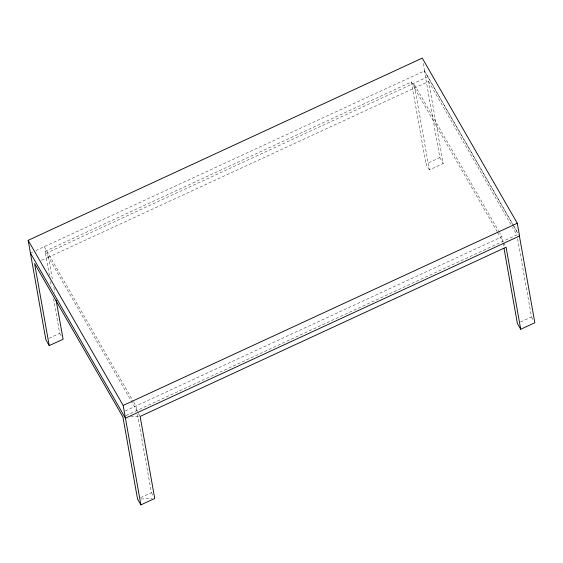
<?xml version="1.0" encoding="UTF-8"?>
<svg xmlns="http://www.w3.org/2000/svg" width="563" height="563" viewBox="0 0 563 563"><rect width="100%" height="100%" fill="white"/><g stroke="black" fill="none" stroke-linecap="round" stroke-linejoin="round"><path stroke-width="0.42" stroke-dasharray="2.81 2.11" d="M30.416 253.069L32.724 251.999M35.807 250.577L424.53 70.854L422.862 61.515M49.403 275.483L45.096 251.302L411.356 81.966L414.762 87.877L429.379 169.927L443.222 163.523L428.605 81.473L48.495 257.214M427.929 76.765L47.672 252.576L52.598 280.451M41.521 260.331L48.446 257.129M48.939 338.335L59.706 333.359L53.555 298.805M429.379 169.927L425.973 164.016L439.823 157.619L424.382 70.924L513.273 225.376M125.183 410.962L501.936 236.777L499.754 232.976M126.013 415.6L516.897 234.877L512.527 227.283M140.623 497.657L151.398 492.674L137.09 412.348M520.522 322.015L531.514 316.934L517.2 236.608M130.665 416.754L139.258 416.451M140.989 498.959L152.158 498.572M424.53 70.854L512.541 223.785M512.977 224.553L517.805 232.927M513.709 226.143L518.966 235.285M428.605 81.473L510.775 224.25M499.318 232.216L413.65 83.366L414.481 88.004L497.08 231.541M497.516 232.301L502.766 241.414L501.936 236.777M503.596 242.864L505.687 246.488M439.823 157.619L443.222 163.523M531.514 316.934L533.597 320.558M44.266 246.664L133.332 401.426M133.769 402.186L135.957 405.986L136.781 410.624M45.096 251.302L138.034 412.799M138.449 413.524L140.124 416.423M59.706 333.359L61.388 336.273M151.398 492.674L153.488 496.306M503.069 243.139L503.688 246.594M411.356 81.966L425.973 164.016M53.83 287.362L54.801 292.626M50.48 281.535L51.402 286.715"/><path stroke-width="0.84" d="M56.138 300.318L63.112 339.271L49.213 345.583L45.863 339.756L28.15 240.331L422.257 58.116L517.284 223.244L519.558 235.974L125.443 418.189L30.416 253.069M519.41 236.045L534.85 322.74L520.719 329.271L506.102 247.213L140.124 416.423L154.734 498.48L140.891 504.884L123.177 405.451L517.284 223.244M520.719 329.271L517.383 323.465L503.998 248.325M28.15 240.331L123.177 405.451M140.891 504.884L137.548 499.078L122.931 417.021L34.596 263.533L49.213 345.583"/></g></svg>
